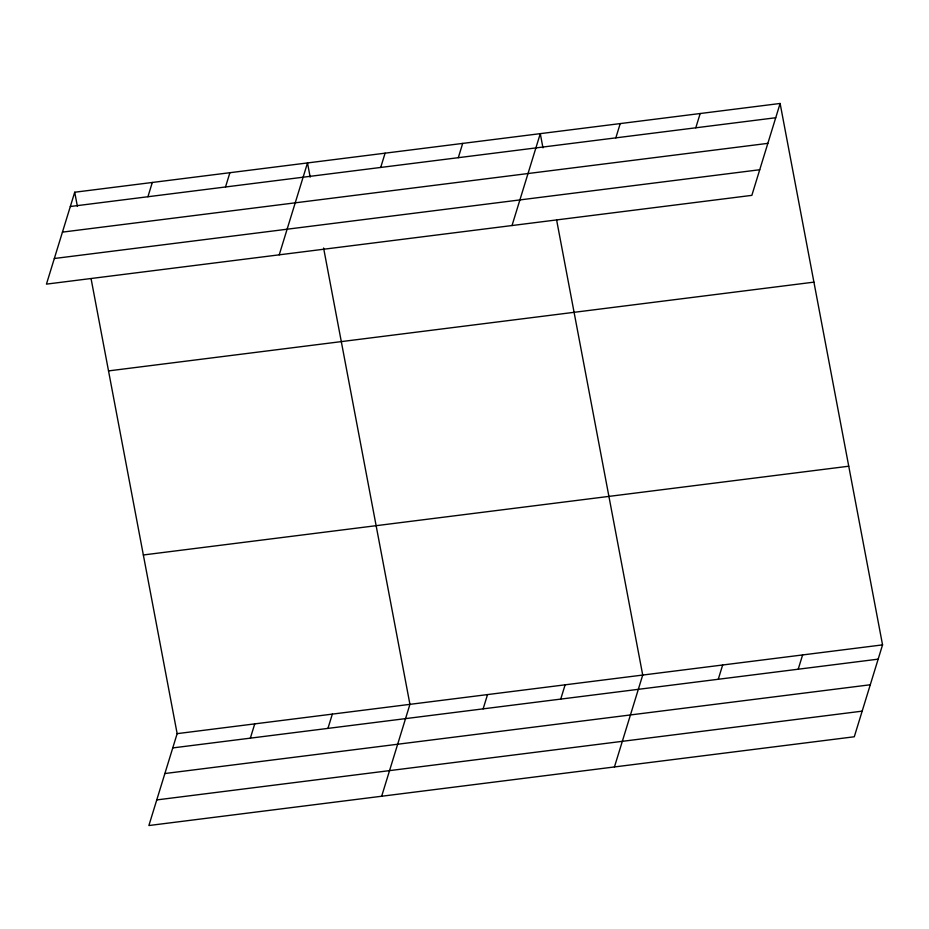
<?xml version="1.0" encoding="UTF-8"?>
<svg xmlns="http://www.w3.org/2000/svg" width="929" height="929" viewBox="0 0 929 929"><rect width="100%" height="100%" fill="white"/><g stroke="black" fill="none" stroke-linecap="round" stroke-linejoin="round"><path stroke-width="1.39" d="M74.715 192.233L46.45 284.123L751.851 195.357L780.116 103.467L74.715 192.233L77.397 206.412M147.92 196.739L152.31 182.467M225.515 186.984L229.904 172.701M279.234 254.825L307.499 162.947L310.181 177.125M91.088 278.735L177.149 733.643L148.884 825.533L854.285 736.767L882.55 644.877L780.116 103.467M380.704 167.452L385.094 153.18M250.354 738.149L254.743 723.877M458.299 157.686L462.688 143.414M327.949 728.382L332.338 714.111M512.018 225.538L540.283 133.648L542.966 147.827M381.668 796.234L409.933 704.345L323.594 248.02M615.834 137.864L620.224 123.592M483.138 708.862L487.528 694.59M695.786 127.807L700.176 113.535M560.733 699.096L565.122 684.824M614.441 766.948L642.717 675.058L556.645 220.15M718.268 679.273L722.657 665.001M798.208 669.217L802.61 654.933M70.325 206.505L775.727 117.739M62.452 232.122L767.853 143.356M54.335 258.506L759.736 169.74M108.519 370.903L813.92 282.137M143.345 554.973L848.746 466.219M177.149 733.643L882.55 644.877M172.759 747.915L878.16 659.149M164.874 773.532L870.276 684.766M156.757 799.915L862.158 711.149"/></g></svg>
